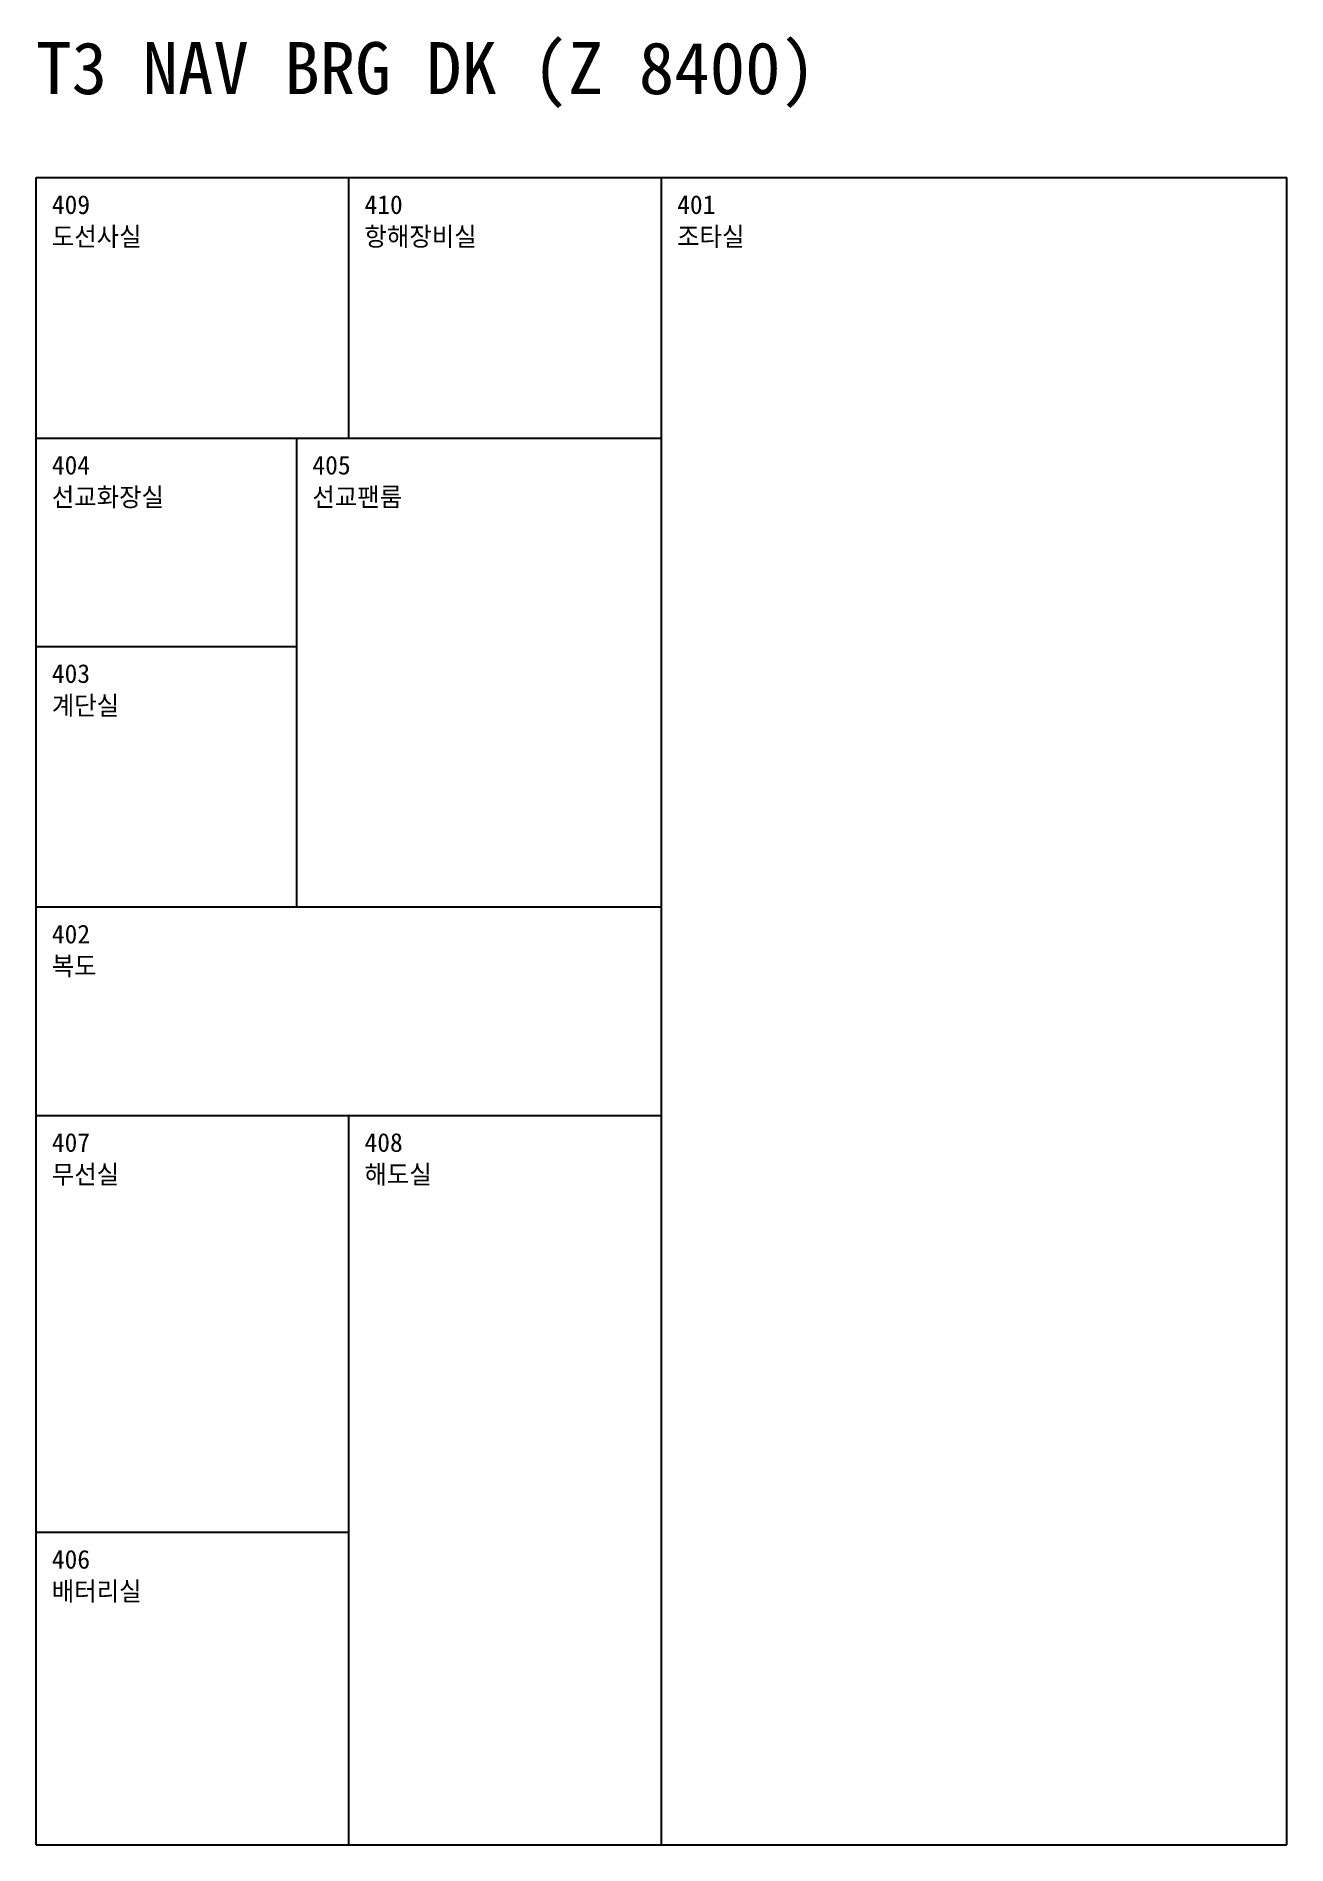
# Model space of a CAD drawing. Header units: millimetres. Extents: x 8000 to 20000, y 0 to 17356.
import ezdxf

# ---------------------------------------------------------------- set-up
doc = ezdxf.new("R2010")
doc.units = ezdxf.units.MM
for name, color, linetype in [('DECK_OUTLINE', 7, 'CONTINUOUS'), ('ROOM', 3, 'CONTINUOUS'), ('ROOM_NAME', 5, 'CONTINUOUS'), ('ROOM_NO', 1, 'CONTINUOUS'), ('TITLE', 2, 'CONTINUOUS')]:
    doc.layers.add(name, color=color, linetype=linetype)

msp = doc.modelspace()

# ---------------------------------------------------------------- linework, layer by layer
at = {"layer": 'DECK_OUTLINE'}
for p, q in [((8000, 16000), (20000, 16000)), ((8000, 0), (8000, 16000)), ((20000, 0), (20000, 16000)), ((8000, 0), (20000, 0))]:
    msp.add_line(p, q, dxfattribs=at)
at = {"layer": 'ROOM'}
for p, q in [((11000, 13500), (11000, 16000)), ((14000, 0), (14000, 16000)), ((8000, 13500), (14000, 13500)), ((10500, 9000), (10500, 13500)), ((8000, 11500), (10500, 11500)), ((8000, 9000), (14000, 9000)), ((8000, 7000), (14000, 7000)), ((11000, 0), (11000, 7000)), ((8000, 3000), (11000, 3000))]:
    msp.add_line(p, q, dxfattribs=at)

# ---------------------------------------------------------------- texts
at = {"layer": 'ROOM_NAME'}
for s, p in [('도선사실', (8150, 15344)), ('항해장비실', (11150, 15344)), ('조타실', (14150, 15344)), ('선교화장실', (8150, 12844)), ('선교팬룸', (10650, 12844)), ('계단실', (8150, 10844)), ('복도', (8150, 8344)), ('무선실', (8150, 6344)), ('해도실', (11150, 6344)), ('배터리실', (8150, 2344))]:
    msp.add_text(s, height=180, dxfattribs=at).set_placement(p)
at = {"layer": 'ROOM_NO'}
for s, p in [('409', (8150, 15650)), ('410', (11150, 15650)), ('401', (14150, 15650)), ('404', (8150, 13150)), ('405', (10650, 13150)), ('403', (8150, 11150)), ('402', (8150, 8650)), ('407', (8150, 6650)), ('408', (11150, 6650)), ('406', (8150, 2650))]:
    msp.add_text(s, height=180, dxfattribs=at).set_placement(p)
at = {"layer": 'TITLE'}
msp.add_text('T3 NAV BRG DK (Z 8400)', height=500, dxfattribs=at).set_placement((8000, 16800))

doc.saveas('drawing.dxf')
